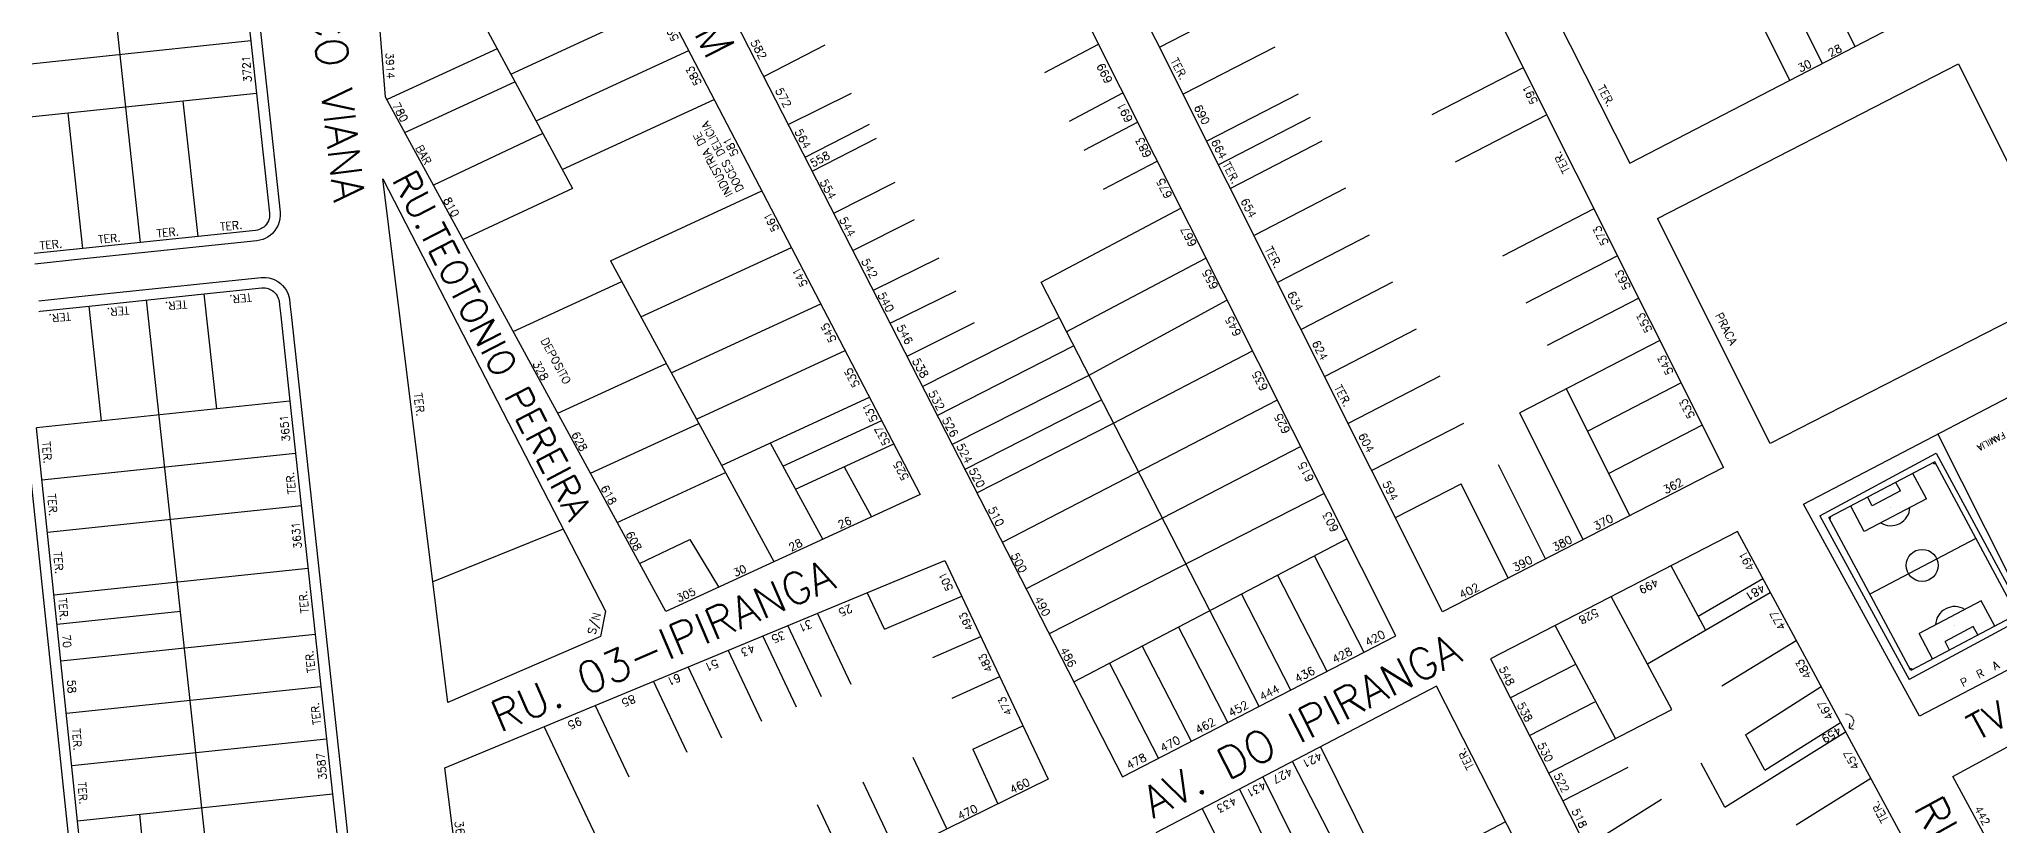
# Model space of a CAD drawing. Extents: x 714896 to 749292, y 8417558 to 8447149.
# Drawn here: x 736985.9 to 737358.6, y 8427417.1 to 8427566.6 of the extents above; entities that cross this region are included whole.
import ezdxf

# ---------------------------------------------------------------- set-up
doc = ezdxf.new("R2010")
doc.units = 0
doc.header["$MEASUREMENT"] = 0
doc.linetypes.add('ACAD_ISO03W100', pattern=[30, 12, -18])
for name, color, linetype in [('LOTE', 7, 'CONTINUOUS'), ('MEIO_FIO', 24, 'CONTINUOUS'), ('NUM-PORTA', 7, 'CONTINUOUS'), ('QUADRA', 6, 'CONTINUOUS'), ('TEXTO', 7, 'CONTINUOUS'), ('TEXTODERUA', 3, 'CONTINUOUS')]:
    doc.layers.add(name, color=color, linetype=linetype)
doc.styles.add('ROMANS', font='ROMANS.SHX', dxfattribs={"height": 1.5})

msp = doc.modelspace()

# ---------------------------------------------------------------- hatches: boundary and pattern name
at = {"layer": 'LOTE', "linetype": 'CONTINUOUS'}
for points in [[(737337.86, 8427477.54, 1), (737337.77, 8427477.62, 1)], [(737349.97, 8427455.09, 1), (737349.89, 8427455.16, 1)]]:
    msp.add_hatch(color=7, dxfattribs=at).paths.add_polyline_path(points)

# ---------------------------------------------------------------- linework, layer by layer
at = {"layer": 'LOTE', "color": 7}
for p, q in [((737066.15, 8427577.42, 509.24), (737087.32, 8427538.18, 510.54)), ((737216.3, 8427574.02, -5.67), (737198.91, 8427565.05)), ((737123.82, 8427559.56, 519.38), (737135.31, 8427565.51, 519.36)), ((737177.08, 8427560.24, 519.36), (737187.28, 8427565.61, 519.38)), ((737220.78, 8427565.08, -5.67), (737203.39, 8427556.11)), ((737268.01, 8427561.15, 520.35), (737250.62, 8427552.17, 526.02)), ((737128.31, 8427550.37, 519.38), (737140.36, 8427556.34, 519.36)), ((737181.74, 8427551.01, 519.35), (737191.92, 8427556.36, 519.38)), ((737225.26, 8427556.14, -5.67), (737207.87, 8427547.17)), ((737227.5, 8427551.67, -5.67), (737210.11, 8427542.7)), ((737272.48, 8427552.21, 520.35), (737255.1, 8427543.23, 526.02)), ((737081.65, 8427548.67, 510.17), (737060.87, 8427538.86, 508.33)), ((737131.51, 8427544.14, 519.38), (737143.74, 8427550.42, 519.35)), ((737184.53, 8427545.47, 519.35), (737194.71, 8427550.81, 519.38)), ((737132.88, 8427541.47, 519.38), (737145.1, 8427547.75, 519.35)), ((737229.74, 8427547.2, -5.67), (737212.35, 8427538.23)), ((737188.25, 8427538.08, 519.35), (737198.42, 8427543.4, 519.38)), ((737087.32, 8427538.18, 510.54), (737066.52, 8427528.48, 508.33)), ((737136.95, 8427533.53, 519.38), (737148.64, 8427539.4, 519.35)), ((737234.22, 8427538.27, -5.67), (737216.84, 8427529.29)), ((737176.36, 8427520.38, 519.33), (737202.92, 8427534.46, 519.38)), ((737281.44, 8427534.32, 520.35), (737264.05, 8427525.35, 526.02)), ((737140.6, 8427526.41, 519.38), (737152.29, 8427532.28, 519.35)), ((737238.7, 8427529.33, -5.67), (737221.32, 8427520.35)), ((737094.52, 8427524.47, 513.9), (737125.57, 8427467.32, 515.45)), ((737144.5, 8427518.89, 519.38), (737157.02, 8427525.05, 519.35)), ((737181.16, 8427510.95, 519.32), (737207.68, 8427524.97, 519.38)), ((737285.92, 8427525.38, 520.35), (737268.53, 8427516.41, 526.02)), ((737147.71, 8427512.58, 519.38), (737160.23, 8427518.74, 519.35)), ((737217.82, 8427439.76), (737176.36, 8427520.38, 519.33)), ((737243.19, 8427520.39, -5.67), (737225.8, 8427511.41)), ((737185.36, 8427502.69, 519.32), (737211.7, 8427516.97, 519.38)), ((737289.95, 8427517.34, 520.35), (737272.56, 8427508.36, 526.02)), ((737150.89, 8427506.34, 519.38), (737163.71, 8427512.76, 519.34)), ((737153.83, 8427500.56, 519.38), (737179.73, 8427513.69, 519.32)), ((737247.67, 8427511.45, -5.67), (737230.28, 8427502.47)), ((737156.62, 8427495.07, 519.38), (737182.54, 8427508.31, 519.32)), ((737190.01, 8427493.55, 519.31), (737216.52, 8427507.37, 519.38)), ((737293.98, 8427509.29), (737267.34, 8427495.54)), ((737159.41, 8427489.58, 519.38), (737185.36, 8427502.69, 519.32)), ((737252.15, 8427502.51, -5.67), (737234.76, 8427493.53)), ((737298.01, 8427501.24, 520.35), (737280.27, 8427492.08, 526.14)), ((737161.93, 8427484.86, 519.38), (737187.73, 8427498, 519.31)), ((737221.24, 8427497.97, 519.38), (737168.96, 8427470.95, 519.38)), ((737164.13, 8427480.37, 519.38), (737190.01, 8427493.55, 519.31)), ((737256.63, 8427493.57, -5.67), (737239.24, 8427484.59)), ((737302.04, 8427493.2, 520.35), (737284.28, 8427484.03, 526.14)), ((737124.9, 8427489.84, 514.02), (737134.88, 8427471.47, 515.45)), ((737173.49, 8427462.15, 519.38), (737225.68, 8427489.16, 519.38)), ((737138.95, 8427485.32, 514.71), (737144.11, 8427475.81, 515.45)), ((737230.16, 8427480.26, 519.38), (737177.91, 8427453.54, 519.38)), ((737085.53, 8427473.47, 514.12), (737060.78, 8427463.46, 514.12)), ((737100.07, 8427466.95, 508.33), (737109.62, 8427471.51, 512.14)), ((737109.62, 8427471.51, 512.14), (737115.06, 8427462.51, 515.45)), ((737182.59, 8427444.44, 519.38), (737234.5, 8427471.65, 519.38)), ((737237.77, 8427450.04), (737228.35, 8427468.36, 118.02)), ((737302.67, 8427454.32, 520.05), (737296.11, 8427466.5, 519.67)), ((737230.75, 8427446.42), (737221.33, 8427464.75, 118.02)), ((737301.26, 8427456.95, 520.19), (737313.54, 8427464.09, 520.36)), ((737146.61, 8427454.46, 514.13), (737161.29, 8427460.7, 513.25)), ((737223.86, 8427442.88), (737214.47, 8427461.15, 117.71)), ((737296.22, 8427439.18, 520.12), (737284.73, 8427460.65, 519.67)), ((737291.64, 8427447.87, 520.03), (737314.96, 8427461.45, 520.36)), ((737211.86, 8427436.69), (737202.51, 8427454.88, 117.17)), ((737285.55, 8427433.68, 520.12), (737274.06, 8427455.15, 519.67)), ((737155.77, 8427449.1, 513.65), (737164.9, 8427453.07, 513.25)), ((737204.93, 8427433.12), (737195.6, 8427451.26, 116.86)), ((737305.74, 8427443.66, 520.12), (737319.89, 8427452.32, 520.36)), ((737198.71, 8427429.91), (737189.38, 8427448.05, 116.86)), ((737159.45, 8427441.37, 513.47), (737168.5, 8427445.44, 513.25)), ((737310.44, 8427434.53, 520.16), (737324.63, 8427443.55, 520.36)), ((737163.39, 8427431.65, 513.3), (737172.91, 8427436.11, 513.24)), ((737313.9, 8427427.67, 520.18), (737328.33, 8427436.69, 520.36)), ((737306.35, 8427420.6, 520.08), (737329.28, 8427434.93, 520.36)), ((737163.39, 8427431.65, 513.3), (737168.13, 8427421.23, 512.96)), ((737333.75, 8427216.17), (737224.16, 8427429.33, 517.29)), ((737229.48, 8427432.11, 517.29), (737239.33, 8427412.14, 518.48)), ((737218.53, 8427426.37, 517.3), (737228.38, 8427406.41, 518.49)), ((737319.89, 8427417.29, 520.19), (737334.04, 8427426.14, 520.36)), ((737214.1, 8427424.06, 517.3), (737223.95, 8427404.09, 518.49)), ((737294.27, 8427422.08, 520.22), (737279.94, 8427413.09, 520.5)), ((737207.01, 8427420.35, 517.3), (737211.79, 8427410.65, 517.88)), ((737264.63, 8427417.84, 517.31), (737237.4, 8427403.59, 517.31))]:
    msp.add_line(p, q, dxfattribs=at)
at = {"layer": 'LOTE', "color": 7, "linetype": 'CONTINUOUS'}
for p, q in [((737346.8, 8427491.52), (737360.3, 8427464.7)), ((737324.38, 8427476.01), (737346.47, 8427487.92)), ((737346.22, 8427486.23), (737326.09, 8427475.65)), ((737361.79, 8427457.21), (737346.22, 8427486.23)), ((737346.47, 8427487.92), (737363.33, 8427456.73)), ((737339.71, 8427480.75), (737338.85, 8427482.35)), ((737344.64, 8427479.24), (737342.06, 8427484.04)), ((737332.82, 8427473.03), (737330.25, 8427477.83)), ((737344.64, 8427479.24), (737332.82, 8427473.03)), ((737334.32, 8427477.92), (737333.48, 8427479.5)), ((737339.71, 8427480.75), (737334.32, 8427477.92)), ((737324.38, 8427476.02), (737341.33, 8427444.92)), ((737341.65, 8427446.63), (737326.09, 8427475.65)), ((737354.02, 8427471.69), (737333.88, 8427461.12)), ((737343.95, 8427466.4), (737343.95, 8427466.41)), ((737355.05, 8427459.83), (737343.24, 8427453.62)), ((737357.63, 8427455.02), (737355.05, 8427459.83)), ((737363.33, 8427456.73), (737341.33, 8427444.92)), ((737361.79, 8427457.21), (737341.65, 8427446.63)), ((737353.55, 8427454.94), (737348.17, 8427452.11)), ((737354.4, 8427453.36), (737353.55, 8427454.94)), ((737345.81, 8427448.82), (737343.24, 8427453.62)), ((737349.04, 8427450.48), (737348.17, 8427452.11))]:
    msp.add_line(p, q, dxfattribs=at)
at = {"layer": 'LOTE', "color": 7, "linetype": 'CONTINUOUS', "flags": 128}
for points in [[(737318.65, 8427558.76), (737240.02, 8427715.62)], [(737331.08, 8427565.2), (737320.33, 8427586.66)], [(737324.87, 8427561.98), (737314.11, 8427583.44)], [(737243.72, 8427475.65), (737256.2, 8427482.05)], [(737265.55, 8427441.38), (737278, 8427447.79)], [(737269.19, 8427434.26), (737281.64, 8427440.67)], [(737272.8, 8427427.12), (737296.22, 8427439.18)], [(737275.51, 8427421.8), (737287.96, 8427428.21)]]:
    msp.add_lwpolyline(points, dxfattribs=at)
at = {"layer": 'LOTE', "color": 7}
for points in [[(737005.19, 8427527.94), (736995.04, 8427621.47)], [(737026.18, 8427566.25), (736978.25, 8427561.19)], [(737027.26, 8427556.27), (736979.29, 8427551.24)], [(736994.25, 8427526.8), (736991.46, 8427552.52)], [(737016.13, 8427529.09), (737013.34, 8427554.81)], [(737019.68, 8427496.32), (737017.31, 8427518.15)], [(736997.8, 8427494.03), (736995.43, 8427515.86)], [(737018.93, 8427401.3), (737006.37, 8427517.01)], [(737288.28, 8427476.02), (737276.25, 8427500.14)], [(737033.61, 8427497.78), (736985.42, 8427492.73)], [(737279.38, 8427471.46), (737267.34, 8427495.54)], [(737034.69, 8427487.84), (736986.46, 8427482.78)], [(737272.26, 8427467.81), (737263.32, 8427485.7)], [(737265.14, 8427464.16), (737256.2, 8427482.05)], [(737035.77, 8427477.89), (736987.5, 8427472.84)], [(737037.06, 8427465.96), (736988.75, 8427460.9)], [(737012.8, 8427457.78), (736989.34, 8427455.32)], [(737038.42, 8427453.42), (736990.07, 8427448.36)], [(737039.5, 8427443.48), (736991.11, 8427438.41)], [(737040.58, 8427433.54), (736992.15, 8427428.47)], [(737041.72, 8427423.07), (736993.25, 8427417.99)], [(737007.19, 8427398.43), (737005.05, 8427419.23)]]:
    msp.add_lwpolyline(points, dxfattribs=at)
at = {"layer": 'LOTE', "color": 7, "linetype": 'CONTINUOUS', "flags": 128}
for points, elevation in [([(737075.6, 8427559.91), (737104.74, 8427573.33)], 513.9), ([(737052.12, 8427555.17), (737073.06, 8427564.81)], 507.48), ([(737080.38, 8427551.04), (737109.4, 8427564.4)], 513.9), ([(737055.42, 8427548.85), (737076.36, 8427558.49)], 508.33), ([(737085.37, 8427541.79), (737114.26, 8427555.09)], 513.9), ([(737094.52, 8427524.47), (737123.31, 8427537.73)], 513.9), ([(737100.31, 8427513.82), (737128.9, 8427526.99)], 513.9), ([(737076.05, 8427511.01), (737096.68, 8427520.5)], 508.33), ([(737106.09, 8427503.17), (737134.5, 8427516.25)], 513.9), ([(737110.87, 8427494.38), (737139.13, 8427507.39)], 513.9), ([(737084.5, 8427495.48), (737105.09, 8427504.96)], 508.33), ([(737115.65, 8427485.58), (737143.76, 8427498.53)], 513.9), ([(737090.73, 8427484.07), (737111.32, 8427493.55)], 508.33), ([(737127.29, 8427485.45), (737146.07, 8427494.09)], 513.9), ([(737129.68, 8427481.05), (737148.41, 8427489.67)], 513.9), ([(737095.81, 8427474.75), (737116.39, 8427484.22)], 508.33)]:
    msp.add_lwpolyline(points, dxfattribs=dict(at, elevation=elevation))
at = {"layer": 'LOTE', "color": 7, "flags": 128}
for points in [[(737146.61, 8427454.46), (737143.32, 8427461.44)], [(737134.61, 8427441.6), (737128.21, 8427455.16)], [(737140.28, 8427443.95), (737133.87, 8427457.51)], [(737129.91, 8427439.6), (737123.5, 8427453.16)], [(737115.72, 8427433.75), (737109.32, 8427447.31)], [(737123.28, 8427436.89), (737116.87, 8427450.45)], [(737109.11, 8427431), (737102.71, 8427444.56)], [(737098.06, 8427426.33), (737091.65, 8427439.9)], [(737330, 8427435.67), (737330.09, 8427436.59)], [(737093.55, 8427411.32), (737081.93, 8427435.93)], [(737330, 8427435.67), (737330.78, 8427435.46)], [(737158.46, 8427416.48), (737152.05, 8427430.04)], [(737148.94, 8427411.8), (737142.53, 8427425.36)], [(737140.25, 8427407.53), (737133.85, 8427421.09)]]:
    msp.add_lwpolyline(points, dxfattribs=at)
at = {"layer": 'LOTE', "color": 7, "linetype": 'ACAD_ISO03W100', "ltscale": 0.002, "flags": 128}
msp.add_lwpolyline([(737329.23, 8427438.34), (737329.74, 8427438.29), (737330.34, 8427437.96), (737330.59, 8427437.63), (737330.76, 8427437.15), (737330.76, 8427436.75), (737330.63, 8427436.31), (737330.38, 8427435.95), (737330, 8427435.67)], dxfattribs=at)
at = {"layer": 'LOTE', "color": 7, "elevation": 520.36, "flags": 128}
for points in [[(737313.9, 8427427.67), (737310.26, 8427434.42)], [(737306.35, 8427420.6), (737301.83, 8427428.98)]]:
    msp.add_lwpolyline(points, dxfattribs=at)
at = {"layer": 'LOTE', "color": 7, "linetype": 'CONTINUOUS'}
msp.add_circle((737343.83, 8427466.58), 3.04, dxfattribs=at)
for centre, radius, start, end in [((737346.18, 8427486.24), 0.332, 215.6162, 304.8258), ((737337.87, 8427477.74), 3.63, 117.2211, 118.2063), ((737337.87, 8427477.74), 3.63, 237.7162, 357.7113), ((737326.09, 8427475.65), 0.33, 298.2048, 27.7137), ((737350, 8427455.12), 3.63, 57.7162, 177.7113), ((737341.71, 8427446.62), 0.33, 25.6219, 116.113)]:
    msp.add_arc(centre, radius, start, end, dxfattribs=at)
at = {"layer": 'MEIO_FIO'}
for points in [[(737023.85, 8427606.19), (737029.25, 8427556.48), (737031.72, 8427533.69), (737031.75, 8427533.05), (737031.69, 8427532.43), (737031.56, 8427531.86), (737031.34, 8427531.24), (737031.07, 8427530.7), (737030.76, 8427530.23), (737030.33, 8427529.73), (737029.85, 8427529.29), (737029.32, 8427528.93), (737028.9, 8427528.7), (737028.44, 8427528.51), (737027.89, 8427528.35), (737027.33, 8427528.25), (737016.34, 8427527.1), (736994.46, 8427524.81), (736985.1, 8427523.83)], [(736985.87, 8427516.87), (736995.23, 8427517.85), (737017.11, 8427520.14), (737028.15, 8427521.3), (737028.95, 8427521.31), (737029.59, 8427521.22), (737030.29, 8427521.02), (737030.72, 8427520.84), (737031.28, 8427520.53), (737031.79, 8427520.16), (737032.18, 8427519.79), (737032.58, 8427519.32), (737032.92, 8427518.8), (737033.26, 8427518.09), (737033.5, 8427517.23), (737033.61, 8427516.27), (737033.83, 8427514.24), (737035.6, 8427497.99), (737043.7, 8427423.29), (737045.14, 8427410.03)], [(736993.02, 8427401.02), (736991.26, 8427417.78), (736983.43, 8427492.52)]]:
    msp.add_lwpolyline(points, dxfattribs=at)
at = {"layer": 'QUADRA', "color": 6}
for points in [[(737345.29, 8427572.56), (737285.34, 8427692.15), (737243.33, 8427776.02), (737175.58, 8427766.74), (737218.17, 8427682.85), (737276.88, 8427565.59), (737288.25, 8427543.01), (737345.29, 8427572.56)], [(737139.1, 8427661.54), (737090.69, 8427757.86), (737044.91, 8427712.81), (737054.06, 8427695.25), (737085.86, 8427633.2), (737191.87, 8427426.38), (737243.82, 8427453.16)], [(737041.31, 8427685.76), (737045.51, 8427686.96), (737153.39, 8427480.05), (737105.05, 8427457.8), (737051.76, 8427555.54), (737041.31, 8427685.76)], [(737350.76, 8427561.88), (737372.16, 8427519.02), (737314.95, 8427489.74), (737293.52, 8427532.51), (737350.76, 8427561.88)], [(737377.83, 8427507.72), (737398.45, 8427466.73), (737343.35, 8427437.92), (737321.28, 8427478.19), (737377.83, 8427507.72)], [(737422.67, 8427261.98), (737367.43, 8427364.29), (737308.73, 8427473), (737261.76, 8427448.82), (737318.35, 8427337.58), (737370.21, 8427235.66)], [(737158.07, 8427467.52), (737177.72, 8427425.94), (737070, 8427373.02), (737063.06, 8427428.09), (737158.07, 8427467.52)]]:
    msp.add_lwpolyline(points, close=True, dxfattribs=at)
at = {"layer": 'QUADRA', "color": 6, "linetype": 'CONTINUOUS'}
for points in [[(737252.69, 8427457.77), (737102.74, 8427756.9), (737165.7, 8427765.39), (737306.07, 8427485.15), (737252.69, 8427457.77)], [(737063.63, 8427440.53), (737051.23, 8427540.06), (737093.56, 8427457.9), (737092.65, 8427453.03), (737063.63, 8427440.53)], [(737486.56, 8427296.34), (737434.77, 8427269.43), (737349.65, 8427426.46), (737403.85, 8427455.82), (737486.56, 8427296.34)], [(737252.1, 8427308.77), (737306.26, 8427201.34), (737360.15, 8427230.41), (737305.35, 8427337.94), (737251.5, 8427443.63), (737198.18, 8427415.73)]]:
    msp.add_lwpolyline(points, close=True, dxfattribs=at)
at = {"layer": 'QUADRA'}
for points in [[(737021.87, 8427605.98), (737027.26, 8427556.27), (737029.73, 8427533.54), (737029.74, 8427533.11), (737029.71, 8427532.74), (737029.63, 8427532.41), (737029.5, 8427532.03), (737029.34, 8427531.71), (737029.16, 8427531.44), (737028.89, 8427531.12), (737028.61, 8427530.87), (737028.27, 8427530.64), (737028.04, 8427530.51), (737027.77, 8427530.4), (737027.44, 8427530.3), (737027.06, 8427530.23), (737027.06, 8427530.23), (737016.13, 8427529.09), (736994.25, 8427526.8), (736984.97, 8427525.82)], [(736985.89, 8427514.85), (736986.11, 8427514.88), (736995.43, 8427515.86), (737017.31, 8427518.15), (737028.27, 8427519.3), (737028.82, 8427519.31), (737029.18, 8427519.26), (737029.63, 8427519.13), (737029.85, 8427519.03), (737030.2, 8427518.84), (737030.51, 8427518.61), (737030.73, 8427518.4), (737030.98, 8427518.11), (737031.18, 8427517.82), (737031.38, 8427517.38), (737031.53, 8427516.84), (737031.63, 8427516.05), (737031.85, 8427514.03), (737033.61, 8427497.78), (737041.72, 8427423.07), (737043.15, 8427409.9)], [(736995.01, 8427401.23), (736993.25, 8427417.99), (736985.42, 8427492.73)]]:
    msp.add_lwpolyline(points, dxfattribs=at)

# ---------------------------------------------------------------- texts
at = {"layer": 'NUM-PORTA', "color": 7, "style": 'ROMANS'}
for s, height, rotation, p in [('593', 1.493, 117.7405, (737107.58, 8427566.65)), ('582', 1.543, 298.3683, (737121.07, 8427566.02)), ('28', 1.5, 26.8878, (737326.44, 8427563.18)), ('583', 1.493, 117.7696, (737111.91, 8427558.24)), ('699', 1.551, 116.5223, (737190.01, 8427558.65)), ('30', 1.5, 26.8878, (737320.67, 8427560.25)), ('572', 1.543, 298.3683, (737125.77, 8427556.85)), ('591', 1.521, 117.2464, (737270.85, 8427554.67)), ('780', 1.5, 298.2478, (737052.99, 8427554.04)), ('691', 1.552, 116.5203, (737193.88, 8427551.21)), ('564', 1.543, 298.3681, (737129.46, 8427549.03)), ('581', 1.493, 117.7696, (737118.93, 8427544.78)), ('558', 1.5, 28.3681, (737133, 8427542.2, 519.37)), ('683', 1.552, 116.518, (737197.42, 8427544.53)), ('554', 1.543, 298.3681, (737134.27, 8427539.44)), ('675', 1.552, 116.5172, (737201.36, 8427536.77)), ('810', 1.51, 298.3675, (737062.69, 8427536.01)), ('561', 1.493, 117.7763, (737126.62, 8427530.46)), ('544', 1.543, 298.3681, (737137.94, 8427532.3)), ('667', 1.552, 117.3954, (737206.03, 8427527.62)), ('573', 1.521, 117.2464, (737284.3, 8427527.82)), ('541', 1.493, 117.7763, (737132.07, 8427519.98)), ('542', 1.543, 298.3689, (737142.13, 8427524.4)), ('655', 1.552, 117.3954, (737210.11, 8427519.51)), ('563', 1.521, 117.2464, (737288.5, 8427519.43)), ('540', 1.543, 298.3678, (737145.24, 8427517.98)), ('553', 1.521, 117.2464, (737292.59, 8427511.27)), ('545', 1.5, 117.4493, (737137.53, 8427509.41)), ('546', 1.543, 298.3678, (737148.84, 8427511.85)), ('645', 1.552, 117.3953, (737214.51, 8427510.59)), ('328', 1.51, 298.3573, (737079.67, 8427504.93)), ('535', 1.5, 117.4493, (737141.99, 8427500.85)), ('538', 1.543, 298.3678, (737151.82, 8427505.48)), ('635', 1.551, 117.395, (737219.58, 8427500.22)), ('543', 1.521, 117.2464, (737296.61, 8427503.25)), ('532', 1.543, 298.3685, (737154.89, 8427499.34)), ('531', 1.5, 117.4493, (737145.39, 8427494.27)), ('533', 1.521, 117.2464, (737300.7, 8427494.94)), ('537', 1.5, 117.4493, (737147.73, 8427489.85)), ('526', 1.543, 298.3683, (737157.48, 8427494.27)), ('625', 1.551, 117.3936, (737223.79, 8427492.09)), ('524', 1.543, 297.2923, (737160.22, 8427489.29)), ('525', 1.5, 117.4493, (737151.29, 8427483.19)), ('520', 1.543, 297.2923, (737162.58, 8427484.66)), ('615', 1.551, 117.3921, (737228.31, 8427482.93)), ('362', 1.521, 27.2464, (737295.09, 8427480.12)), ('510', 1.543, 297.2923, (737166.22, 8427477.3)), ('26', 1.5, 23.5072, (737138.16, 8427473.51)), ('603', 1.549, 117.3885, (737233, 8427473.4)), ('370', 1.521, 27.2464, (737281.82, 8427473.22)), ('28', 1.5, 26.3872, (737128.89, 8427469.22)), ('380', 1.521, 27.2464, (737274.01, 8427469.21)), ('30', 1.444, 23.5777, (737118.25, 8427464.42)), ('500', 1.543, 297.2923, (737170.58, 8427468.48)), ('390', 1.521, 27.2464, (737266.45, 8427465.34)), ('491', 1.52, 118.6751, (737312.07, 8427466.06)), ('305', 1.45, 24.0115, (737107.48, 8427459.56)), ('501', 1.426, 115.0067, (737159.67, 8427462.14)), ('402', 1.521, 27.2464, (737256.36, 8427460.16)), ('499', 1.479, 207.2583, (737293.2, 8427464.13)), ('481', 1.52, 211.5382, (737313.36, 8427463.12)), ('25', 1.529, 203.427, (737140.09, 8427459.22)), ('490', 1.543, 298.1044, (737175.01, 8427460.21)), ('S/N', 1.533, 74.4742, (737091.61, 8427453.3)), ('31', 1.532, 203.3633, (737132.48, 8427456.3)), ('493', 1.415, 115.219, (737163.53, 8427454.53)), ('528', 1.5, 207.281, (737281.83, 8427458.43)), ('477', 1.52, 118.6751, (737317.99, 8427454.75)), ('43', 1.533, 203.3703, (737121.55, 8427451.66)), ('35', 1.532, 203.3633, (737127.35, 8427454.17)), ('420', 1.539, 28.078, (737238.46, 8427451.12)), ('51', 1.534, 203.4307, (737114.67, 8427448.78)), ('483', 1.413, 115.2641, (737167.24, 8427446.7)), ('486', 1.542, 298.1027, (737179.91, 8427450.51)), ('436', 1.539, 28.078, (737225.09, 8427444.22)), ('428', 1.539, 28.078, (737232.2, 8427447.89)), ('548', 1.504, 296.6829, (737263.34, 8427446.98)), ('483', 1.52, 118.6528, (737322.89, 8427445.49)), ('61', 1.534, 203.4307, (737107.48, 8427446.09)), ('444', 1.539, 28.078, (737218.39, 8427440.77)), ('85', 1.534, 203.4307, (737098.88, 8427442.05)), ('473', 1.416, 115.3027, (737170.96, 8427438.48)), ('452', 1.539, 28.078, (737212.47, 8427437.72)), ('538', 1.504, 296.6829, (737266.78, 8427440.1)), ('467', 1.52, 118.6528, (737327.04, 8427437.66)), ('95', 1.534, 203.4307, (737088.64, 8427437.8)), ('462', 1.539, 28.078, (737206.2, 8427434.49)), ('470', 1.539, 28.078, (737199.51, 8427431.04)), ('530', 1.504, 296.6829, (737270.66, 8427432.48)), ('459', 1.52, 210.6113, (737327.87, 8427436.02, 520.31)), ('478', 1.539, 28.078, (737193.1, 8427427.74)), ('421', 1.516, 207.3049, (737229.27, 8427431.15, -517.3)), ('457', 1.52, 118.6528, (737331.99, 8427428.21)), ('460', 1.521, 26.3778, (737170.9, 8427423.13)), ('431', 1.516, 207.3049, (737218.65, 8427425.59)), ('427', 1.516, 207.3049, (737223.63, 8427428.2, -517.3)), ('522', 1.504, 296.6829, (737273.75, 8427426.68)), ('433', 1.516, 207.3049, (737213.03, 8427422.65)), ('3680', 1.597, 277.5908, (737064.89, 8427417.94)), ('470', 1.521, 26.3778, (737160.99, 8427418.11)), ('518', 1.504, 296.6541, (737277.14, 8427419.92)), ('442', 1.48, 298.357, (737353.71, 8427420.34))]:
    msp.add_text(s, height=height, rotation=rotation, dxfattribs=at).set_placement(p)
at = {"layer": 'NUM-PORTA', "style": 'ROMANS'}
for s, height, rotation, p in [('3721', 1.5, 94.3004, (737026.34, 8427558.43)), ('3914', 1.448, 273.101, (737051.79, 8427563.98)), ('690', 1.521, 297.4565, (737205.36, 8427553.63)), ('664', 1.521, 297.4565, (737208.63, 8427547.1)), ('654', 1.521, 297.4565, (737214.25, 8427535.87)), ('634', 1.521, 297.4565, (737223.11, 8427518.21)), ('624', 1.521, 297.4565, (737227.8, 8427508.85)), ('3651', 1.5, 95.4349, (737033.65, 8427490.16)), ('628', 1.509, 298.2794, (737087.06, 8427491.49)), ('604', 1.521, 297.4565, (737236.61, 8427491.28)), ('618', 1.509, 298.2794, (737092.6, 8427481.32)), ('594', 1.521, 297.4565, (737241.18, 8427482.17)), ('3631', 1.5, 95.4349, (737035.86, 8427469.82)), ('608', 1.509, 298.2794, (737097.38, 8427472.56)), ('70', 1.5, 274.3004, (736990.35, 8427453.41)), ('58', 1.5, 274.3004, (736991.26, 8427444.78)), ('3587', 1.5, 95.4349, (737040.63, 8427425.9))]:
    msp.add_text(s, height=height, rotation=rotation, dxfattribs=at).set_placement(p)
at = {"layer": 'TEXTO', "style": 'ROMANS'}
for s, height, rotation, p in [('TER.', 1.521, 297.4565, (737200.91, 8427562.5)), ('TER.', 1.5, 298.9763, (737282.06, 8427557.31)), ('INDUSTRIA DE', 1.4931, 117.7473, (737117.82, 8427537.06)), ('DOCES DELICIA', 1.4931, 117.7473, (737119.92, 8427538.05)), ('BAR', 1.508, 298.3326, (737057.41, 8427545.97)), ('TER.', 1.521, 297.4565, (737210.8, 8427542.76)), ('TER.', 1.5, 5.4349, (736997.25, 8427527.75)), ('TER.', 1.5, 5.4349, (737008.35, 8427528.91)), ('TER.', 1.5, 5.4349, (737020.4, 8427530.17)), ('TER.', 1.5, 5.4349, (736986.15, 8427526.58)), ('TER.', 1.521, 297.4565, (737218.86, 8427526.69)), ('TER.', 1.5, 185.4349, (737026.27, 8427518.27)), ('TER.', 1.5, 185.4349, (736991.91, 8427514.66)), ('TER.', 1.5, 185.4349, (737002.99, 8427515.83)), ('TER.', 1.5, 185.4349, (737014.02, 8427516.98)), ('PRACA', 1.54, 296.6519, (737304.41, 8427514.14)), ('DEPOSITO', 1.505, 298.0137, (737081.23, 8427509.32)), ('TER.', 1.568, 277.0243, (737057.13, 8427499.26)), ('TER.', 1.521, 297.4565, (737232.05, 8427500.38)), ('TER.', 1.5, 274.3004, (736986.51, 8427490.07)), ('TER.', 1.5, 95.4349, (737034.74, 8427480.17)), ('TER.', 1.5, 274.3004, (736987.56, 8427480.12)), ('TER.', 1.5, 274.3004, (736988.71, 8427469.13)), ('TER.', 1.5, 274.3004, (736989.63, 8427460.29)), ('TER.', 1.5, 95.4349, (737037.19, 8427457.58)), ('P  R  A  C  A', 1.5086, 27.67, (737351.57, 8427443.43)), ('TER.', 1.5, 95.4349, (737038.42, 8427446.25)), ('TER.', 1.5, 95.4349, (737039.49, 8427436.37)), ('TER.', 1.5, 274.3004, (736992.22, 8427435.56)), ('TER.', 1.5, 116.9927, (737258.7, 8427428.25)), ('TER.', 1.5, 274.3004, (736993.29, 8427425.36)), ('TER.', 1.52, 118.6237, (737337.46, 8427418.21))]:
    msp.add_text(s, height=height, rotation=rotation, dxfattribs=at).set_placement(p)
at = {"layer": 'TEXTO', "color": 7, "style": 'ROMANS'}
for s, height, rotation, p in [('TER.', 1.521, 117.2464, (737276.97, 8427541.58)), ('ESF-EQUIPE DE SAUDE DA FAMILIA', 1.2, 207.6488, (737379.11, 8427502.42))]:
    msp.add_text(s, height=height, rotation=rotation, dxfattribs=at).set_placement(p)
at = {"layer": 'TEXTODERUA', "style": 'ROMANS'}
for s, height, rotation, p in [('RU. JOAO FARIAS COTRIM ', 6, 297.3945, (737066.47, 8427652.3)), ('AV. PRISCO VIANA', 6, 276.7495, (737033.66, 8427605.62)), ('RU.TEOTONIO PEREIRA', 5, 297.3945, (737052.9, 8427539.93)), ('RU. 03-IPIRANGA', 6, 23.3316, (737073.51, 8427434.71)), ('TV. LEOCADIA', 5, 28.3187, (737354.21, 8427433.13)), ('AV. DO IPIRANGA', 6, 27.013, (737197.66, 8427418.42)), ('RU. LEOCADIA ', 6, 298.3187, (737342.05, 8427420.56))]:
    msp.add_text(s, height=height, rotation=rotation, dxfattribs=at).set_placement(p)

doc.saveas('drawing.dxf')
